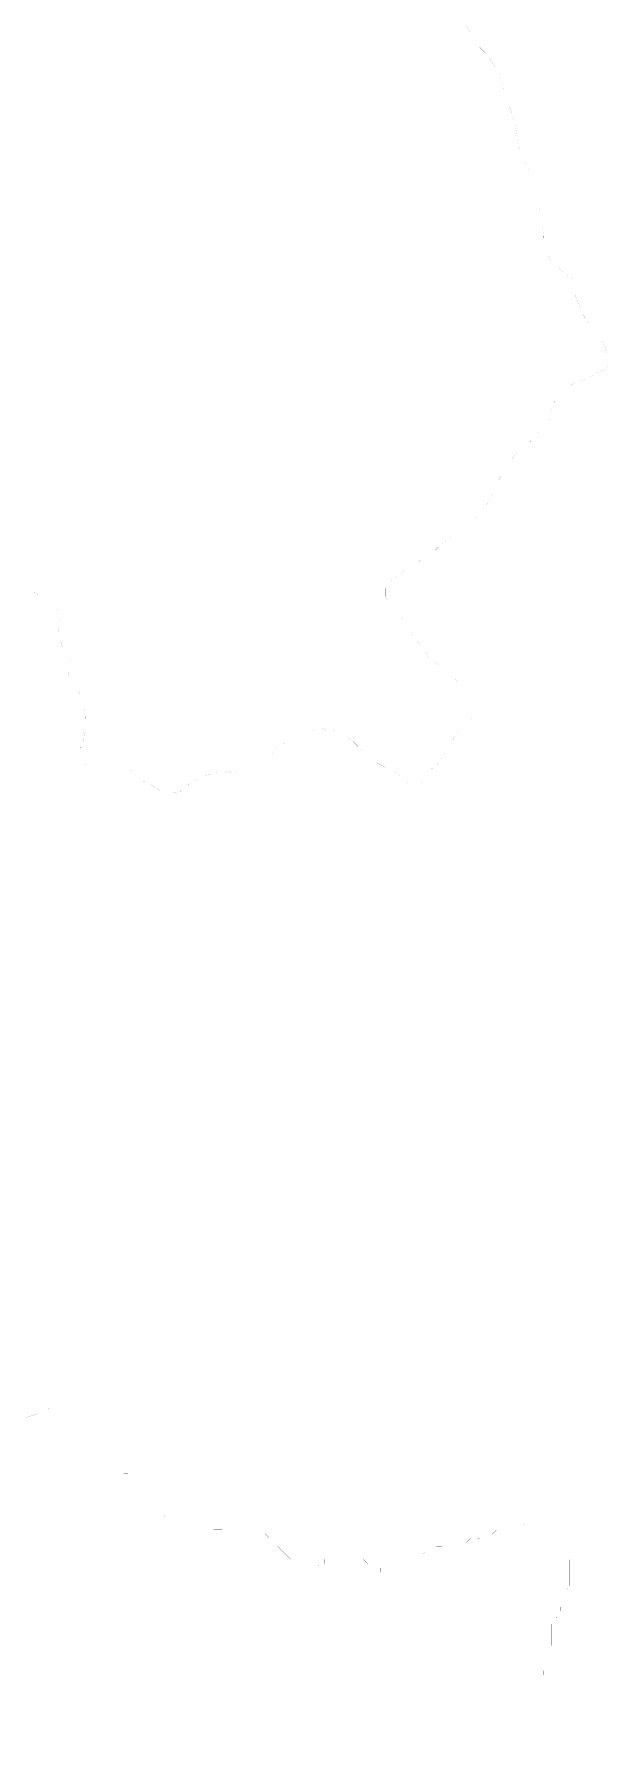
# Model space of a CAD drawing. Header units: metres. Extents: x 561401 to 594056, y 8460144 to 8508504.
# Drawn here: x 580225 to 585204, y 8475795 to 8490691 of the extents above; entities that cross this region are included whole.
import ezdxf

# ---------------------------------------------------------------- set-up
doc = ezdxf.new("R2010")
doc.units = ezdxf.units.M
doc.layers.add('1.2. AFECTADOS BASE GRAFICA SUNARP', color=150, linetype='Continuous')

msp = doc.modelspace()

# ---------------------------------------------------------------- linework, layer by layer
at = {"layer": '1.2. AFECTADOS BASE GRAFICA SUNARP', "color": 64, "linetype": 'Continuous', "lineweight": -3, "const_width": 0.2}
for points in [[(580204, 8485867), (580241, 8485849), (580259, 8485830), (580296, 8485812), (580352, 8485793), (580389, 8485793), (580426, 8485756), (580426, 8485719), (580444, 8485608), (580444, 8485572), (580425, 8485498), (580444, 8485461), (580462, 8485406), (580481, 8485350), (580499, 8485313), (580536, 8485276), (580517, 8485221), (580517, 8485166), (580536, 8485110), (580554, 8485092), (580591, 8485036), (580609, 8484999), (580628, 8484944), (580646, 8484870), (580665, 8484815), (580664, 8484741), (580646, 8484667), (580664, 8484612), (580645, 8484575), (580627, 8484520), (580626, 8484464), (580645, 8484409), (580663, 8484372), (580700, 8484353), (580719, 8484316), (580756, 8484316), (580793, 8484298), (580849, 8484298), (580904, 8484334), (580960, 8484353), (580997, 8484334), (581071, 8484315), (581108, 8484278), (581164, 8484223), (581220, 8484204), (581275, 8484167), (581331, 8484130), (581368, 8484130), (581423, 8484130), (581479, 8484111), (581498, 8484148), (581535, 8484185), (581572, 8484203), (581665, 8484258), (581721, 8484276), (581795, 8484295), (581888, 8484313), (581962, 8484294), (582018, 8484312), (582074, 8484312), (582130, 8484367), (582204, 8484386), (582241, 8484422), (582278, 8484459), (582316, 8484514), (582372, 8484551), (582427, 8484569), (582502, 8484569), (582576, 8484606), (582632, 8484661), (582725, 8484679), (582817, 8484660), (582910, 8484623), (582984, 8484568), (583040, 8484512), (583132, 8484438), (583188, 8484382), (583262, 8484345), (583392, 8484271), (583447, 8484216), (583521, 8484160), (583558, 8484141), (583558, 8484178), (583577, 8484215), (583633, 8484270), (583652, 8484326), (583707, 8484362), (583745, 8484418), (583801, 8484491), (583857, 8484602), (583913, 8484675), (583950, 8484730), (584006, 8484767), (584043, 8484767), (584043, 8484822), (584043, 8484841), (584062, 8484878), (584062, 8484915), (584062, 8484970), (584025, 8485007), (583951, 8485044), (583877, 8485100), (583803, 8485155), (583729, 8485229), (583636, 8485303), (583581, 8485377), (583525, 8485451), (583470, 8485544), (583451, 8485581), (583414, 8485636), (583359, 8485692), (583303, 8485747), (583267, 8485821), (583267, 8485895), (583304, 8485950), (583397, 8486023), (583490, 8486097), (583639, 8486170), (583732, 8486262), (583862, 8486354), (583937, 8486391), (583993, 8486446), (584048, 8486501), (584104, 8486575), (584160, 8486648), (584198, 8486740), (584254, 8486851), (584310, 8486961), (584347, 8486998), (584384, 8487053), (584477, 8487127), (584552, 8487200), (584589, 8487237), (584645, 8487311), (584682, 8487348), (584701, 8487458), (584739, 8487532), (584795, 8487587), (584850, 8487642), (584906, 8487679), (584981, 8487697), (585074, 8487752), (585166, 8487789), (585204, 8487844), (585185, 8487881), (585167, 8487973), (585130, 8488066), (585075, 8488158), (585001, 8488214), (584964, 8488287), (584927, 8488380), (584890, 8488472), (584890, 8488564), (584798, 8488639), (584705, 8488713), (584631, 8488842), (584632, 8488953), (584614, 8489082), (584595, 8489193), (584595, 8489193), (584559, 8489303), (584522, 8489433), (584504, 8489525), (584448, 8489617), (584412, 8489728), (584393, 8489876), (584357, 8490005), (584302, 8490171), (584246, 8490356), (584209, 8490412), (584136, 8490522), (584080, 8490578), (584006, 8490689), (583951, 8490781)], [(584329, 8475785), (584292, 8475822), (584292, 8475859), (584293, 8475895), (584293, 8475932), (584330, 8475969), (584330, 8476006), (584367, 8476043), (584367, 8476080), (584405, 8476079), (584442, 8476116), (584442, 8476153), (584479, 8476153), (584516, 8476153), (584553, 8476190), (584591, 8476226), (584628, 8476263), (584628, 8476300), (584665, 8476300), (584665, 8476337), (584665, 8476374), (584665, 8476411), (584666, 8476447), (584629, 8476484), (584629, 8476521), (584666, 8476558), (584703, 8476595), (584703, 8476632), (584703, 8476669), (584703, 8476705), (584704, 8476742), (584704, 8476779), (584704, 8476816), (584704, 8476853), (584704, 8476890), (584704, 8476927), (584741, 8476963), (584742, 8477000), (584742, 8477037), (584779, 8477037), (584779, 8477074), (584816, 8477148), (584816, 8477185), (584854, 8477258), (584854, 8477295), (584854, 8477332), (584854, 8477406), (584854, 8477443), (584854, 8477479), (584855, 8477516), (584855, 8477553), (584855, 8477627), (584892, 8477664), (584892, 8477701), (584892, 8477737), (584893, 8477774), (584893, 8477811), (584856, 8477811), (584818, 8477811), (584744, 8477812), (584707, 8477812), (584633, 8477812), (584596, 8477812), (584522, 8477812), (584447, 8477776), (584410, 8477776), (584373, 8477776), (584336, 8477776), (584299, 8477739), (584224, 8477740), (584187, 8477703), (584150, 8477703), (584113, 8477703), (584076, 8477666), (584001, 8477667), (583964, 8477630), (583927, 8477630), (583890, 8477630), (583816, 8477593), (583741, 8477594), (583704, 8477594), (583667, 8477557), (583630, 8477557), (583556, 8477521), (583518, 8477521), (583481, 8477521), (583444, 8477484), (583407, 8477447), (583370, 8477447), (583333, 8477447), (583295, 8477411), (583258, 8477411), (583221, 8477374), (583221, 8477411), (583184, 8477411), (583147, 8477448), (583110, 8477448), (583073, 8477485), (583036, 8477485), (582999, 8477485), (582924, 8477486), (582887, 8477486), (582850, 8477486), (582813, 8477486), (582776, 8477486), (582739, 8477486), (582739, 8477449), (582702, 8477449), (582664, 8477413), (582627, 8477413), (582590, 8477413), (582553, 8477450), (582516, 8477450), (582479, 8477487), (582442, 8477487), (582405, 8477524), (582368, 8477561), (582331, 8477598), (582294, 8477598), (582257, 8477635), (582257, 8477672), (582220, 8477709), (582220, 8477746), (582183, 8477746), (582183, 8477783), (582146, 8477783), (582146, 8477820), (582109, 8477857), (582072, 8477857), (582072, 8477894), (582035, 8477894), (581998, 8477931), (581961, 8477968), (581924, 8478005), (581887, 8477968), (581887, 8477895), (581886, 8477858), (581886, 8477821), (581849, 8477784), (581849, 8477747), (581812, 8477747), (581775, 8477747), (581738, 8477784), (581701, 8477821), (581664, 8477858), (581627, 8477859), (581590, 8477896), (581553, 8477896), (581515, 8477896), (581478, 8477896), (581441, 8477896), (581404, 8477896), (581367, 8477859), (581330, 8477860), (581293, 8477860), (581255, 8477823), (581218, 8477823), (581218, 8477786), (581181, 8477786), (581144, 8477786), (581144, 8477823), (581144, 8477860), (581144, 8477897), (581107, 8477934), (581107, 8477971), (581107, 8478008), (581070, 8478008), (581070, 8478045), (581071, 8478082), (581071, 8478118), (581034, 8478155), (581034, 8478192), (581034, 8478229), (580997, 8478229), (580997, 8478266), (580960, 8478303), (580923, 8478303), (580923, 8478340), (580886, 8478377), (580886, 8478414), (580849, 8478414), (580849, 8478451), (580812, 8478488), (580812, 8478525), (580812, 8478562), (580775, 8478562), (580775, 8478599), (580738, 8478636), (580664, 8478710), (580627, 8478747), (580590, 8478784), (580553, 8478784), (580516, 8478784), (580479, 8478784), (580405, 8478784), (580405, 8478821), (580330, 8478785), (580293, 8478785), (580256, 8478748), (580145, 8478711)]]:
    msp.add_lwpolyline(points, dxfattribs=at)

doc.saveas('drawing.dxf')
